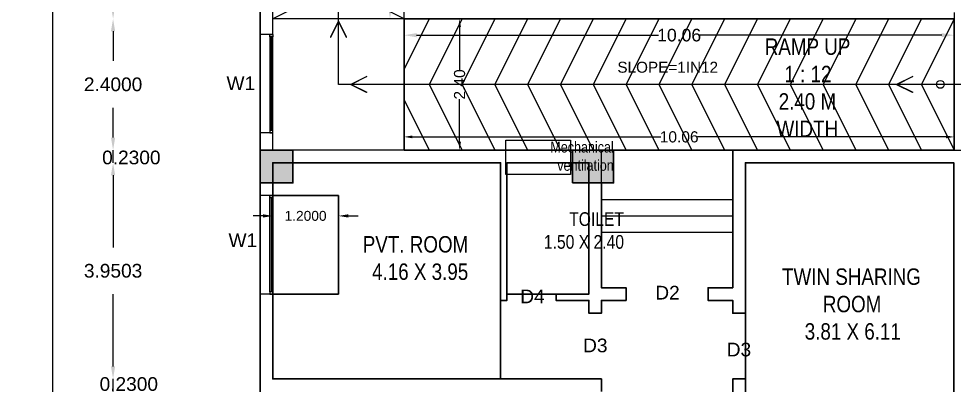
# Model space of a CAD drawing. Header units: metres. Extents: x -38 to 401, y 28 to 287.
# Drawn here: x 206.01 to 223.12, y 72.08 to 78.77 of the extents above; entities that cross this region are included whole.
import ezdxf

# ---------------------------------------------------------------- set-up
doc = ezdxf.new("R2010")
doc.units = ezdxf.units.M
for name, color, linetype in [('BLK_1_DA_RAMP_1', 30, 'Continuous'), ('BLK_1_FLR_6_AC_ROOM_1', 117, 'Continuous'), ('BLK_1_FLR_6_CARPET_AREA', 10, 'Continuous'), ('UBEAM', 1, 'Continuous'), ('UHATCH', 8, 'Continuous')]:
    doc.layers.add(name, color=color, linetype=linetype)
for name, color, linetype, lineweight in [('BLK_1_FLR_6_BLT_UP_AREA', 4, 'Continuous', 30), ('BLK_1_FLR_6_REGULAR_ROOM_1', 4, 'Continuous', 30), ('BLK_1_FLR_6_ROOM_1_LIGHT_VENTILATION_1', 7, 'Continuous', 30), ('BLK_1_FLR_6_WC_BATH', 4, 'Continuous', 30), ('BLK_1_LVL_6_BLDG_FOOT_PRINT', 4, 'Continuous', 30), ('UCOLUMN', 6, 'Continuous', 30)]:
    doc.layers.add(name, color=color, linetype=linetype, lineweight=lineweight)
doc.styles.get("Standard").update_dxf_attribs({"font": 'arial.ttf'})
doc.dimstyles.get("Standard").update_dxf_attribs({"dimtxt": 0.18, "dimasz": 0.18, "dimexe": 0.18, "dimexo": 0.0625, "dimgap": 0.09, "dimtad": 0, "dimtih": 1, "dimtoh": 1, "dimdec": 4, "dimzin": 0, "dimdsep": 46, "dimtxsty": 'Standard', "dimcen": 0.09, "dimadec": 0, "dimazin": 0, "dimtfac": 1, "dimtdec": 4, "dimtofl": 0, "dimtmove": 0, "dimatfit": 3, "dimfxl": 0, "dimtolj": 1, "dimtzin": 0, "dimarcsym": 0})
doc.dimstyles.new('STANDARD$0', dxfattribs={"dimtxt": 7, "dimasz": 3, "dimexe": 3, "dimexo": 1, "dimgap": 1.5, "dimtad": 1, "dimdec": 1, "dimzin": 1, "dimdsep": 46, "dimlunit": 4, "dimtxsty": 'Standard', "dimblk": 'OBLIQUE', "dimcen": 0.09375, "dimdle": 1, "dimclrd": 8, "dimclre": 8, "dimclrt": 7, "dimadec": 1, "dimazin": 0, "dimtfac": 1, "dimtdec": 1, "dimtix": 1, "dimtmove": 2, "dimatfit": 3, "dimldrblk": 'ARCHTICK', "dimfxl": 0, "dimfrac": 2, "dimtolj": 1, "dimtzin": 0, "dimarcsym": 0})

# ---------------------------------------------------------------- blocks, each defined once
blk = doc.blocks.new('*D155')
at = {"color": 0, "lineweight": -2}
for p, q in [((213.289, 78.47), (217.712, 78.47)), ((222.889, 78.47), (218.466, 78.47))]:
    blk.add_line(p, q, dxfattribs=at)
at = {"color": 0}
for points in [[(213.289, 78.508), (213.289, 78.432), (213.059, 78.47)], [(222.889, 78.508), (222.889, 78.432), (223.119, 78.47)]]:
    blk.add_solid(points, dxfattribs=at)
at = {"layer": 'Defpoints', "color": 0}
for p in [(213.059, 78.771), (223.119, 78.771), (213.059, 78.47)]:
    blk.add_point(p, dxfattribs=at)
at = {"color": 0, "lineweight": 25, "insert": (218.089, 78.47), "char_height": 0.23, "attachment_point": 5}
blk.add_mtext('\\A1;10.06', dxfattribs=at)
blk = doc.blocks.new('*D156')
at = {"color": 0, "lineweight": -2}
for p, q in [((212.803, 83.251), (212.803, 81.241)), ((212.803, 79.001), (212.803, 81.01))]:
    blk.add_line(p, q, dxfattribs=at)
at = {"color": 0}
for points in [[(212.765, 83.251), (212.841, 83.251), (212.803, 83.481)], [(212.765, 79.001), (212.841, 79.001), (212.803, 78.771)]]:
    blk.add_solid(points, dxfattribs=at)
at = {"layer": 'Defpoints', "color": 0}
for p in [(212.803, 83.481), (213.059, 83.481), (213.059, 78.771)]:
    blk.add_point(p, dxfattribs=at)
at = {"color": 0, "lineweight": 25, "insert": (212.803, 81.126), "char_height": 0.23, "attachment_point": 5}
blk.add_mtext('\\A1;4.71', dxfattribs=at)
blk = doc.blocks.new('600X600')
at = {"layer": 'UHATCH', "linetype": 'Continuous'}
h = blk.add_hatch(color=256, dxfattribs=at)
h.dxf.hatch_style = 1
h.paths.add_polyline_path([(600, 600), (0, 600), (0, 0), (600, 0)])
at = {"layer": 'UCOLUMN', "linetype": 'Continuous'}
blk.add_lwpolyline([(0, 0), (600, 0), (600, 600), (0, 600)], close=True, dxfattribs=at)
blk = doc.blocks.new('750 x 750')
blk.add_blockref('600X600', (0, 75))
blk = doc.blocks.new('600X750')
at = {"layer": 'UHATCH', "linetype": 'Continuous'}
h = blk.add_hatch(color=256, dxfattribs=at)
h.dxf.hatch_style = 1
h.paths.add_polyline_path([(0, 600), (-750, 600), (-750, 0), (0, 0)])
at = {"layer": 'UCOLUMN', "linetype": 'Continuous'}
blk.add_lwpolyline([(0, 0), (-750, 0), (-750, 600), (0, 600)], close=True, dxfattribs=at)
blk = doc.blocks.new('ASDFSDFSDFDFD')
at = {"layer": 'UBEAM', "linetype": 'Continuous'}
blk.add_blockref('750 x 750', (-21550, 27845), dxfattribs=at)
at = {"layer": 'UBEAM', "xscale": -1}
blk.add_blockref('600X750', (-15840, 27920), dxfattribs=at)
blk = doc.blocks.new('*D374')
at = {"color": 0, "lineweight": -2}
for p, q in [((207.74, 72.421), (207.74, 72.651)), ((207.74, 71.961), (207.74, 72.191)), ((207.74, 71.731), (207.74, 71.501))]:
    blk.add_line(p, q, dxfattribs=at)
at = {"color": 0}
for points in [[(207.701, 72.421), (207.778, 72.421), (207.74, 72.191)], [(207.701, 71.731), (207.778, 71.731), (207.74, 71.961)]]:
    blk.add_solid(points, dxfattribs=at)
at = {"layer": 'Defpoints', "color": 0}
for p in [(207.74, 72.191), (210.659, 72.191), (210.659, 71.961)]:
    blk.add_point(p, dxfattribs=at)
at = {"color": 0, "lineweight": 25, "insert": (208.027, 72.097), "char_height": 0.25, "attachment_point": 5}
blk.add_mtext('\\A1;0.2300', dxfattribs=at)
blk = doc.blocks.new('*D375')
at = {"color": 0, "lineweight": -2}
for p, q in [((207.74, 75.911), (207.74, 74.593)), ((207.74, 72.421), (207.74, 73.738))]:
    blk.add_line(p, q, dxfattribs=at)
at = {"color": 0}
for points in [[(207.701, 75.911), (207.778, 75.911), (207.74, 76.141)], [(207.701, 72.421), (207.778, 72.421), (207.74, 72.191)]]:
    blk.add_solid(points, dxfattribs=at)
at = {"layer": 'Defpoints', "color": 0}
for p in [(207.74, 76.141), (210.659, 76.141), (210.659, 72.191)]:
    blk.add_point(p, dxfattribs=at)
at = {"color": 0, "lineweight": 25, "insert": (207.74, 74.166), "char_height": 0.25, "attachment_point": 5}
blk.add_mtext('\\A1;3.9503', dxfattribs=at)
blk = doc.blocks.new('*D376')
at = {"color": 0, "lineweight": -2}
for p, q in [((207.74, 76.601), (207.74, 76.831)), ((207.74, 76.141), (207.74, 76.371)), ((207.74, 75.911), (207.74, 75.681))]:
    blk.add_line(p, q, dxfattribs=at)
at = {"color": 0}
for points in [[(207.701, 76.601), (207.778, 76.601), (207.74, 76.371)], [(207.701, 75.911), (207.778, 75.911), (207.74, 76.141)]]:
    blk.add_solid(points, dxfattribs=at)
at = {"layer": 'Defpoints', "color": 0}
for p in [(207.74, 76.371), (210.429, 76.371), (210.659, 76.141)]:
    blk.add_point(p, dxfattribs=at)
at = {"color": 0, "lineweight": 25, "insert": (208.074, 76.235), "char_height": 0.25, "attachment_point": 5}
blk.add_mtext('\\A1;0.2300', dxfattribs=at)
blk = doc.blocks.new('*D377')
at = {"color": 0, "lineweight": -2}
for p, q in [((207.74, 78.541), (207.74, 77.999)), ((207.74, 76.601), (207.74, 77.143))]:
    blk.add_line(p, q, dxfattribs=at)
at = {"color": 0}
for points in [[(207.701, 78.541), (207.778, 78.541), (207.74, 78.771)], [(207.701, 76.601), (207.778, 76.601), (207.74, 76.371)]]:
    blk.add_solid(points, dxfattribs=at)
at = {"layer": 'Defpoints', "color": 0}
for p in [(207.74, 78.771), (213.059, 78.771), (210.429, 76.371)]:
    blk.add_point(p, dxfattribs=at)
at = {"color": 0, "lineweight": 25, "insert": (207.74, 77.571), "char_height": 0.25, "attachment_point": 5}
blk.add_mtext('\\A1;2.4000', dxfattribs=at)
blk = doc.blocks.new('*D378')
at = {"color": 0, "lineweight": -2}
for p, q in [((207.74, 83.251), (207.74, 81.554)), ((207.74, 79.001), (207.74, 80.698))]:
    blk.add_line(p, q, dxfattribs=at)
at = {"color": 0}
for points in [[(207.701, 83.251), (207.778, 83.251), (207.74, 83.481)], [(207.701, 79.001), (207.778, 79.001), (207.74, 78.771)]]:
    blk.add_solid(points, dxfattribs=at)
at = {"layer": 'Defpoints', "color": 0}
for p in [(207.74, 83.481), (210.659, 83.481), (213.059, 78.771)]:
    blk.add_point(p, dxfattribs=at)
at = {"color": 0, "lineweight": 25, "insert": (207.74, 81.126), "char_height": 0.25, "attachment_point": 5}
blk.add_mtext('\\A1;4.7100', dxfattribs=at)
blk = doc.blocks.new('*D44')
at = {"color": 0, "lineweight": -2}
for p, q in [((206.632, 85.881), (206.632, 59.864)), ((206.632, 32.991), (206.632, 59.008))]:
    blk.add_line(p, q, dxfattribs=at)
at = {"color": 0}
for points in [[(206.594, 85.881), (206.67, 85.881), (206.632, 86.111)], [(206.594, 32.991), (206.67, 32.991), (206.632, 32.761)]]:
    blk.add_solid(points, dxfattribs=at)
at = {"layer": 'Defpoints', "color": 0}
for p in [(210.429, 86.111), (206.632, 32.761), (210.429, 32.761)]:
    blk.add_point(p, dxfattribs=at)
at = {"color": 0, "lineweight": 25, "insert": (206.632, 59.436), "char_height": 0.25, "attachment_point": 5}
blk.add_mtext('\\A1;53.3500', dxfattribs=at)
blk = doc.blocks.new('*D1033')
at = {"layer": 'BLK_1_FLR_6_ROOM_1_LIGHT_VENTILATION_1', "color": 0, "lineweight": -2}
for p, q in [((210.659, 75.478), (210.659, 74.989)), ((211.859, 75.478), (211.859, 74.989)), ((210.479, 75.169), (210.299, 75.169)), ((212.039, 75.169), (212.219, 75.169))]:
    blk.add_line(p, q, dxfattribs=at)
at = {"layer": 'BLK_1_FLR_6_ROOM_1_LIGHT_VENTILATION_1', "color": 0}
for points in [[(210.479, 75.199), (210.479, 75.139), (210.659, 75.169)], [(212.039, 75.199), (212.039, 75.139), (211.859, 75.169)]]:
    blk.add_solid(points, dxfattribs=at)
at = {"layer": 'Defpoints', "color": 0}
for p in [(210.659, 75.541), (211.859, 75.541), (210.659, 75.169)]:
    blk.add_point(p, dxfattribs=at)
at = {"layer": 'BLK_1_FLR_6_ROOM_1_LIGHT_VENTILATION_1', "color": 0, "lineweight": 30, "insert": (211.259, 75.169), "char_height": 0.18, "attachment_point": 5}
blk.add_mtext('\\A1;1.2000', dxfattribs=at)
blk = doc.blocks.new('*D1251')
at = {"layer": 'BLK_1_DA_RAMP_1', "color": 0, "lineweight": -2}
for p, q in [((213.059, 76.523), (213.059, 76.612)), ((213.212, 76.612), (217.754, 76.612)), ((222.967, 76.612), (218.425, 76.612)), ((223.119, 76.523), (223.119, 76.612))]:
    blk.add_line(p, q, dxfattribs=at)
at = {"layer": 'BLK_1_DA_RAMP_1', "color": 0}
for points in [[(213.212, 76.638), (213.212, 76.587), (213.059, 76.612)], [(222.967, 76.638), (222.967, 76.587), (223.119, 76.612)]]:
    blk.add_solid(points, dxfattribs=at)
at = {"layer": 'Defpoints', "color": 0}
for p in [(223.119, 76.612), (213.059, 76.371), (223.119, 76.371)]:
    blk.add_point(p, dxfattribs=at)
at = {"layer": 'BLK_1_DA_RAMP_1', "color": 0, "lineweight": 30, "insert": (218.089, 76.612), "char_height": 0.2032, "attachment_point": 5}
blk.add_mtext('\\A1;10.06', dxfattribs=at)
blk = doc.blocks.new('*D1252')
at = {"layer": 'BLK_1_DA_RAMP_1', "color": 0, "lineweight": -2}
for p, q in [((213.985, 78.771), (214.075, 78.771)), ((214.075, 78.618), (214.075, 77.838)), ((214.075, 76.523), (214.075, 77.303)), ((213.985, 76.371), (214.075, 76.371))]:
    blk.add_line(p, q, dxfattribs=at)
at = {"layer": 'BLK_1_DA_RAMP_1', "color": 0}
for points in [[(214.05, 78.618), (214.1, 78.618), (214.075, 78.771)], [(214.05, 76.523), (214.1, 76.523), (214.075, 76.371)]]:
    blk.add_solid(points, dxfattribs=at)
at = {"layer": 'Defpoints', "color": 0}
for p in [(213.059, 78.771), (214.075, 78.771), (213.059, 76.371)]:
    blk.add_point(p, dxfattribs=at)
at = {"layer": 'BLK_1_DA_RAMP_1', "color": 0, "lineweight": 30, "insert": (214.075, 77.571), "char_height": 0.2032, "attachment_point": 5, "rotation": 90}
blk.add_mtext('\\A1;2.40', dxfattribs=at)

msp = doc.modelspace()

# ---------------------------------------------------------------- linework, layer by layer
at = {"color": 7, "lineweight": 25}
for p, q in [((210.42905, 83.78091), (210.42905, 78.48418)), ((210.65905, 78.48418), (210.65905, 83.78091)), ((213.05905, 78.77091), (213.05905, 83.48091)), ((223.11907, 78.88591), (223.11907, 78.47757)), ((213.05905, 78.77091), (210.65905, 78.77092)), ((223.11905, 78.77091), (213.05905, 78.77091)), ((213.05905, 78.77091), (213.05905, 76.37091)), ((223.11905, 78.77091), (223.11905, 76.37091)), ((210.65905, 78.48418), (210.42905, 78.48418)), ((210.42905, 76.68418), (210.42905, 78.48418)), ((210.60794, 78.44159), (210.60793, 76.70023)), ((210.62997, 76.72677), (210.62997, 78.44159)), ((210.63848, 76.72677), (210.63849, 78.44159)), ((210.65904, 76.70023), (210.65905, 78.44159)), ((223.24161, 77.57091), (222.07562, 77.57091)), ((210.42905, 76.68418), (210.42905, 76.37091)), ((210.42905, 76.68418), (210.42905, 76.37091)), ((210.65905, 76.68418), (210.42905, 76.68418)), ((210.65905, 76.37091), (210.65904, 76.68418)), ((216.88906, 76.37091), (210.42906, 76.37091)), ((210.42906, 76.37091), (210.42906, 75.54091)), ((216.51906, 76.37091), (219.06906, 76.37091)), ((216.66906, 73.85591), (216.66906, 76.37091)), ((210.65906, 75.54091), (210.65906, 76.14091)), ((210.65906, 76.14091), (214.82406, 76.14091)), ((214.82406, 76.14091), (214.82406, 73.62591)), ((214.93906, 73.62591), (214.93906, 76.14091)), ((214.93906, 76.14091), (216.43906, 76.14091)), ((216.43906, 76.14091), (216.43906, 73.74091)), ((210.42906, 75.54091), (210.42906, 73.74091)), ((210.65905, 75.54091), (210.42908, 75.54091)), ((210.60796, 73.7835), (210.60795, 75.52485)), ((210.62998, 75.49832), (210.62999, 73.7835)), ((210.6385, 75.49832), (210.63851, 73.7835)), ((210.65905, 75.52485), (210.65906, 73.7835)), ((216.66906, 75.47091), (219.06906, 75.47091)), ((216.66906, 75.17091), (219.06906, 75.17091)), ((216.66906, 74.87091), (219.06906, 74.87091)), ((210.42906, 73.74091), (210.42906, 71.34091)), ((210.65908, 73.74091), (210.42908, 73.74091)), ((210.65906, 72.19057), (210.65906, 73.74091)), ((216.43906, 73.74091), (215.83906, 73.74091)), ((215.83906, 73.74091), (215.83906, 73.62591)), ((214.82406, 73.62591), (214.93906, 73.62591)), ((215.83906, 73.62591), (216.43906, 73.62591)), ((216.43906, 73.62591), (216.43906, 73.39057)), ((216.66906, 73.39057), (216.66906, 73.62591)), ((216.43906, 73.39057), (216.66906, 73.39057)), ((216.66906, 72.19057), (210.65906, 72.19057)), ((216.66906, 71.96057), (216.66906, 72.19057))]:
    msp.add_line(p, q, dxfattribs=at)
for points in [[(222.21906, 77.57091), (211.86068, 77.57091), (211.86068, 84.60609), (232.02345, 84.60609), (232.02345, 77.57091), (224.61906, 77.57091)], [(213.05905, 78.77091), (211.85905, 79.37091), (210.65905, 78.77091)], [(213.51905, 78.77091), (213.05905, 77.85091)], [(214.11905, 78.77091), (213.51905, 77.57091), (214.11905, 76.37091)], [(214.71905, 78.77091), (214.11905, 77.57091), (214.71905, 76.37091)], [(215.31905, 78.77091), (214.71905, 77.57091), (215.31905, 76.37091)], [(215.91905, 78.77091), (215.31905, 77.57091), (215.91905, 76.37091)], [(216.51905, 78.77091), (215.91905, 77.57091), (216.51905, 76.37091)], [(217.11905, 78.77091), (216.51905, 77.57091), (217.11905, 76.37091)], [(217.71905, 78.77091), (217.11905, 77.57091), (217.71905, 76.37091)], [(218.31905, 78.77091), (217.71905, 77.57091), (218.31905, 76.37091)], [(218.91905, 78.77091), (218.31905, 77.57091), (218.91905, 76.37091)], [(219.51905, 78.77091), (218.91905, 77.57091), (219.51905, 76.37091)], [(220.11905, 78.77091), (219.51905, 77.57091), (220.11905, 76.37091)], [(220.71905, 78.77091), (220.11905, 77.57091), (220.71905, 76.37091)], [(221.31905, 78.77091), (220.71905, 77.57091), (221.31905, 76.37091)], [(221.91905, 78.77091), (221.31905, 77.57091), (221.91905, 76.37091)], [(222.51905, 78.77091), (221.91905, 77.57091), (222.51905, 76.37091)], [(223.11905, 78.77091), (222.51905, 77.57091), (223.11905, 76.37091)], [(213.05905, 77.29091), (213.51905, 76.37091)], [(219.06906, 73.85591), (219.06906, 76.37091), (223.56906, 76.37091), (223.56906, 76.14091), (223.33906, 76.14091), (223.33906, 65.53841), (223.10906, 65.53841), (223.10906, 69.91091), (221.31906, 69.91091), (221.31906, 68.11091), (222.20906, 68.11091), (222.20906, 67.99591), (219.29906, 67.99591), (219.29906, 61.88091), (223.10906, 61.88091), (223.10906, 64.33841), (223.33906, 64.33841), (223.33906, 51.06091)], [(223.10906, 70.02591), (223.10906, 76.14091), (219.29906, 76.14091), (219.29906, 73.39057), (219.06906, 73.39057), (219.06906, 73.62591)], [(216.66906, 73.62591), (217.11913, 73.62591), (217.11913, 73.85591), (216.66906, 73.85591)], [(219.06906, 73.62591), (218.61765, 73.62591), (218.61765, 73.85591), (219.06906, 73.85591)], [(219.06906, 58.76057), (219.06906, 72.19057), (219.29906, 72.19057), (219.29906, 68.11091)]]:
    msp.add_lwpolyline(points, dxfattribs=at)
for points in [[(212.00306, 78.43152), (212.0076, 78.43566), (211.86522, 78.72081), (211.86068, 78.71666), (211.85614, 78.72081), (211.71377, 78.43566), (211.71831, 78.43152), (211.86068, 78.71666)], [(210.65905, 78.44159), (210.60794, 78.44159), (210.60794, 78.48418), (210.65905, 78.48418)], [(212.37898, 77.42853), (212.37484, 77.42399), (212.08969, 77.56637), (212.09383, 77.57091), (212.08969, 77.57545), (212.37484, 77.71782), (212.37898, 77.71328), (212.09383, 77.57091)], [(222.36076, 77.42853), (222.35662, 77.42399), (222.07147, 77.56637), (222.07562, 77.57091), (222.07147, 77.57545), (222.35662, 77.71782), (222.36076, 77.71328), (222.07562, 77.57091)], [(210.65904, 76.72677), (210.60793, 76.72677), (210.60793, 76.68418), (210.65904, 76.68418)], [(214.9231, 76.54985), (216.10253, 76.54985), (216.10253, 75.92842), (214.9231, 75.92842)], [(210.65905, 75.49832), (210.60795, 75.49832), (210.60795, 75.54091), (210.65905, 75.54091)], [(210.65906, 73.7835), (210.60796, 73.7835), (210.60796, 73.74091), (210.65906, 73.74091)]]:
    msp.add_lwpolyline(points, close=True, dxfattribs=at)
msp.add_circle((222.86389, 77.57091), 0.07122, dxfattribs=at)
at = {"layer": 'BLK_1_DA_RAMP_1', "color": 1, "lineweight": 30}
msp.add_lwpolyline([(213.05903, 78.77092), (223.11905, 78.77092), (223.11905, 76.37091), (213.05903, 76.37091)], close=True, dxfattribs=at)
at = {"layer": 'BLK_1_FLR_6_AC_ROOM_1', "color": 2, "lineweight": 30}
msp.add_lwpolyline([(223.10906, 70.02591), (219.29906, 70.02591), (219.29906, 76.14091), (223.10906, 76.14091)], close=True, dxfattribs=at)
at = {"layer": 'BLK_1_FLR_6_BLT_UP_AREA', "color": 12, "lineweight": 30}
msp.add_lwpolyline([(210.42905, 32.76079), (210.42905, 86.11091), (233.47905, 86.11091), (233.47905, 76.14091), (231.97905, 76.14091), (231.97905, 32.76079)], close=True, dxfattribs=at)
at = {"layer": 'BLK_1_FLR_6_CARPET_AREA', "color": 15, "linetype": 'Continuous', "lineweight": 30}
for points in [[(216.66906, 71.96057), (216.66906, 72.19057), (210.65906, 72.19057), (210.65906, 76.14091), (214.82406, 76.14091), (214.82406, 73.62591), (214.93906, 73.62591), (214.93906, 76.14091), (216.43906, 76.14091), (216.43906, 73.74091), (215.83906, 73.74091), (215.83906, 73.62591), (216.43906, 73.62591), (216.43906, 73.39057), (216.66906, 73.39057), (216.66906, 73.62591), (217.11913, 73.62591), (217.11913, 73.85591), (216.66906, 73.85591), (216.66906, 75.77091), (216.88906, 75.77091), (216.88906, 76.37091), (219.06906, 76.37091), (219.06906, 73.85591), (218.61765, 73.85591), (218.61765, 73.62591), (219.06906, 73.62591), (219.06906, 73.39057), (219.29906, 73.39057), (219.29906, 76.14091), (223.10906, 76.14091), (223.10906, 70.02591)], [(219.29906, 70.02591), (219.29906, 72.19057), (219.06906, 72.19057), (219.06906, 58.76057)]]:
    msp.add_lwpolyline(points, dxfattribs=at)
at = {"layer": 'BLK_1_FLR_6_REGULAR_ROOM_1', "color": 2, "lineweight": 30}
msp.add_lwpolyline([(210.65906, 72.19057), (214.82406, 72.19057), (214.82406, 76.14091), (210.65906, 76.14091)], close=True, dxfattribs=at)
at = {"layer": 'BLK_1_FLR_6_ROOM_1_LIGHT_VENTILATION_1', "color": 2, "lineweight": 30}
msp.add_lwpolyline([(210.65906, 73.74091), (210.65906, 75.54091), (211.85906, 75.54091), (211.85906, 73.74091)], close=True, dxfattribs=at)
at = {"layer": 'BLK_1_FLR_6_WC_BATH', "color": 3, "linetype": 'Continuous', "lineweight": 30}
msp.add_lwpolyline([(216.43906, 73.74091), (214.93906, 73.74091), (214.93906, 76.14091), (216.43906, 76.14091)], close=True, dxfattribs=at)
at = {"layer": 'BLK_1_LVL_6_BLDG_FOOT_PRINT', "color": 1}
msp.add_lwpolyline([(210.42904, 32.76091), (210.42904, 86.10527), (233.47904, 86.11091), (233.47904, 76.14091), (231.97904, 76.14091), (231.97904, 32.76091)], close=True, dxfattribs=at)

# ---------------------------------------------------------------- block references
at = {"color": 7, "lineweight": 25, "xscale": 0.001, "yscale": 0.001, "zscale": 0.001}
msp.add_blockref('ASDFSDFSDFDFD', (231.97906, 47.85091), dxfattribs=at)
msp.add_blockref('ASDFSDFSDFDFD', (231.97906, 47.85091), dxfattribs=at)

# ---------------------------------------------------------------- texts
at = {"color": 7, "lineweight": 25}
for s, insert, char_height, width, attachment_point in [('{\\fArial Narrow|b0|i0|c0|p34;\\W1.66623; \\W1;RAMP UP\\P{\\W5.427468; }1 : 12\\P{\\W4.326826; }2.40 M \\P{\\W3.923185; }WIDTH}', (219.49514, 78.4109), 0.3, 1.8424125, 1), ('{\\fArial Narrow|b0|i0|c0|p34;Mechanical\\Pventilation}', (216.89314, 75.9907), 0.2, 2.774038, 9), ('{\\fArial Narrow|b0|i0|c0|p34;TOILET\\P1.50 X 2.40}', (217.08088, 74.56579), 0.25, 2.774038, 9), ('{\\fArial Narrow|b0|i0|c0|p34;PVT. ROOM\\P4.16 X 3.95}', (214.23314, 73.99614), 0.3, 2.774038, 9), ('{\\fArial Narrow|b0|i0|c0|p34;\\W1.38415; \\W1;TWIN SHARING \\P{\\W9.192504; }ROOM\\P{\\W5.71927; }3.81 X 6.11}', (219.83784, 72.90506), 0.3, 2.774038, 7)]:
    msp.add_mtext(s, dxfattribs=dict(at, insert=insert, char_height=char_height, width=width, attachment_point=attachment_point))
at = {"color": 7, "lineweight": 25, "char_height": 0.25, "attachment_point": 1}
for s, insert in [('W1', (209.81357, 77.71784)), ('W1', (209.85057, 74.84884)), ('D2', (217.6531, 73.89225)), ('D4', (215.18385, 73.82397)), ('D3', (216.3331, 72.92825)), ('D3', (218.9591, 72.85325))]:
    msp.add_mtext_dynamic_manual_height_columns(s, width=331.5310086, gutter_width=1000, heights=[0], dxfattribs=dict(at, insert=insert))
at = {"layer": 'BLK_1_DA_RAMP_1', "color": 1, "lineweight": 30, "insert": (217.87991, 77.98491), "char_height": 0.2, "width": 1.8904692, "attachment_point": 2}
msp.add_mtext('SLOPE=1IN12', dxfattribs=at)

# ---------------------------------------------------------------- dimensions: what is measured, and where the dimension line sits
at = {"lineweight": 25}
for base, p1, p2, override, picture, middle in [((206.63184, 32.76091), (210.42905, 86.11091), (210.42905, 32.76091), {"dimscale": 1, "dimtxt": 0.25, "dimasz": 0.23, "dimgap": 0.3, "dimpost": '\\X', "dimse1": 1, "dimse2": 1, "dimfxl": 25.4}, '*D44', (206.63184, 59.43591)), ((207.73982, 83.48092), (213.05905, 78.77091), (210.65904, 83.48092), {"dimscale": 1, "dimtxt": 0.25, "dimasz": 0.23, "dimgap": 0.3, "dimpost": '\\X', "dimse1": 1, "dimse2": 1, "dimtmove": 1, "dimfxl": 25.4}, '*D378', (207.73982, 81.12591)), ((207.73982, 78.77091), (210.42906, 76.37091), (213.05905, 78.77091), {"dimscale": 1, "dimtxt": 0.25, "dimasz": 0.23, "dimgap": 0.3, "dimpost": '\\X', "dimse1": 1, "dimse2": 1, "dimtmove": 1, "dimfxl": 25.4}, '*D377', (207.73982, 77.57091)), ((207.73982, 76.14091), (210.65906, 72.19057), (210.65906, 76.14091), {"dimscale": 1, "dimtxt": 0.25, "dimasz": 0.23, "dimgap": 0.3, "dimpost": '\\X', "dimse1": 1, "dimse2": 1, "dimtmove": 1, "dimfxl": 25.4}, '*D375', (207.73982, 74.16574))]:
    dim = msp.add_linear_dim(base=base, p1=p1, p2=p2, angle=90, dimstyle='Standard', override=override, dxfattribs=at)
    dim.commit()
    dim.dimension.update_dxf_attribs({"geometry": picture, "text_midpoint": middle})
at = {"color": 7, "lineweight": 25}
dim = msp.add_linear_dim(base=(212.80307, 83.48091), p1=(213.05905, 78.77091), p2=(213.05907, 83.48091), angle=90, text='4.71', dimstyle='Standard', override={"dimscale": 1, "dimtxt": 0.23, "dimasz": 0.23, "dimgap": 0, "dimse1": 1, "dimse2": 1, "dimtmove": 1}, dxfattribs=at)
dim.commit()
dim.dimension.update_dxf_attribs({"geometry": '*D156', "text_midpoint": (212.80307, 81.12591)})
dim = msp.add_linear_dim(base=(213.05905, 78.46987), p1=(223.11905, 78.77091), p2=(213.05905, 78.77091), text='10.06', dimstyle='Standard', override={"dimscale": 1, "dimtxt": 0.23, "dimasz": 0.23, "dimgap": 0, "dimse1": 1, "dimse2": 1, "dimtmove": 1}, dxfattribs=at)
dim.commit()
dim.dimension.update_dxf_attribs({"geometry": '*D155', "text_midpoint": (218.08905, 78.46987)})
at = {"lineweight": 25}
for base, p1, p2, picture, middle in [((207.73982, 76.37091), (210.65906, 76.14091), (210.42906, 76.37091), '*D376', (208.07393, 76.23519)), ((207.73982, 72.19057), (210.65906, 71.96057), (210.65906, 72.19057), '*D374', (208.02706, 72.09676))]:
    dim = msp.add_linear_dim(base=base, p1=p1, p2=p2, angle=90, dimstyle='Standard', override={"dimscale": 1, "dimtxt": 0.25, "dimasz": 0.23, "dimgap": 0.3, "dimpost": '\\X', "dimse1": 1, "dimse2": 1, "dimtmove": 1, "dimfxl": 25.4}, dxfattribs=at)
    dim.commit()
    dim.dimension.update_dxf_attribs({"geometry": picture, "text_midpoint": middle, "dimtype": 128})
at = {"layer": 'BLK_1_DA_RAMP_1', "color": 2, "lineweight": 30}
dim = msp.add_linear_dim(base=(214.07499, 78.77092), p1=(213.05903, 76.37091), p2=(213.05903, 78.77092), angle=90, dimstyle='STANDARD$0', override={"dimscale": 0.001, "dimtxt": 203.2, "dimasz": 152.5, "dimexe": 0, "dimexo": 0, "dimgap": 2.286, "dimtad": 0, "dimtoh": 1, "dimdec": 2, "dimzin": 0, "dimlunit": 2, "dimpost": '', "dimcen": 2.286, "dimdle": 0, "dimclrd": 0, "dimclre": 0, "dimclrt": 0, "dimadec": 0, "dimtdec": 2, "dimtix": 0, "dimtofl": 0, "dimtmove": 0, "dimfxl": 89.5, "dimfxlon": 1, "dimfrac": 0}, dxfattribs=at)
dim.commit()
dim.dimension.update_dxf_attribs({"geometry": '*D1252', "text_midpoint": (214.07499, 77.57091)})
at = {"layer": 'BLK_1_DA_RAMP_1', "color": 1, "lineweight": 30}
dim = msp.add_linear_dim(base=(223.11905, 76.61209), p1=(213.05903, 76.37091), p2=(223.11905, 76.37091), dimstyle='STANDARD$0', override={"dimscale": 0.001, "dimtxt": 203.2, "dimasz": 152.5, "dimexe": 0, "dimexo": 0, "dimgap": 2.286, "dimtad": 0, "dimtoh": 1, "dimdec": 2, "dimzin": 0, "dimlunit": 2, "dimpost": '', "dimcen": 2.286, "dimdle": 0, "dimclrd": 0, "dimclre": 0, "dimclrt": 0, "dimadec": 0, "dimtdec": 2, "dimtix": 0, "dimtofl": 0, "dimtmove": 0, "dimfxl": 89.5, "dimfxlon": 1, "dimfrac": 0}, dxfattribs=at)
dim.commit()
dim.dimension.update_dxf_attribs({"geometry": '*D1251', "text_midpoint": (218.08904, 76.61209)})
at = {"layer": 'BLK_1_FLR_6_ROOM_1_LIGHT_VENTILATION_1', "color": 232, "lineweight": 30}
dim = msp.add_linear_dim(base=(210.65906, 75.16948), p1=(211.85906, 75.54091), p2=(210.65906, 75.54091), dimstyle='STANDARD$0', override={"dimtxt": 0.18, "dimasz": 0.18, "dimexe": 0.18, "dimexo": 0.0625, "dimgap": 0.09, "dimtad": 0, "dimtih": 1, "dimtoh": 1, "dimdec": 4, "dimzin": 0, "dimlunit": 2, "dimpost": '', "dimcen": 0.09, "dimdle": 0, "dimclrd": 0, "dimclre": 0, "dimclrt": 0, "dimadec": 0, "dimtdec": 4, "dimtix": 0, "dimtofl": 0, "dimtmove": 0, "dimfrac": 0}, dxfattribs=at)
dim.commit()
dim.dimension.update_dxf_attribs({"geometry": '*D1033', "text_midpoint": (211.25906, 75.16948)})

doc.saveas('drawing.dxf')
